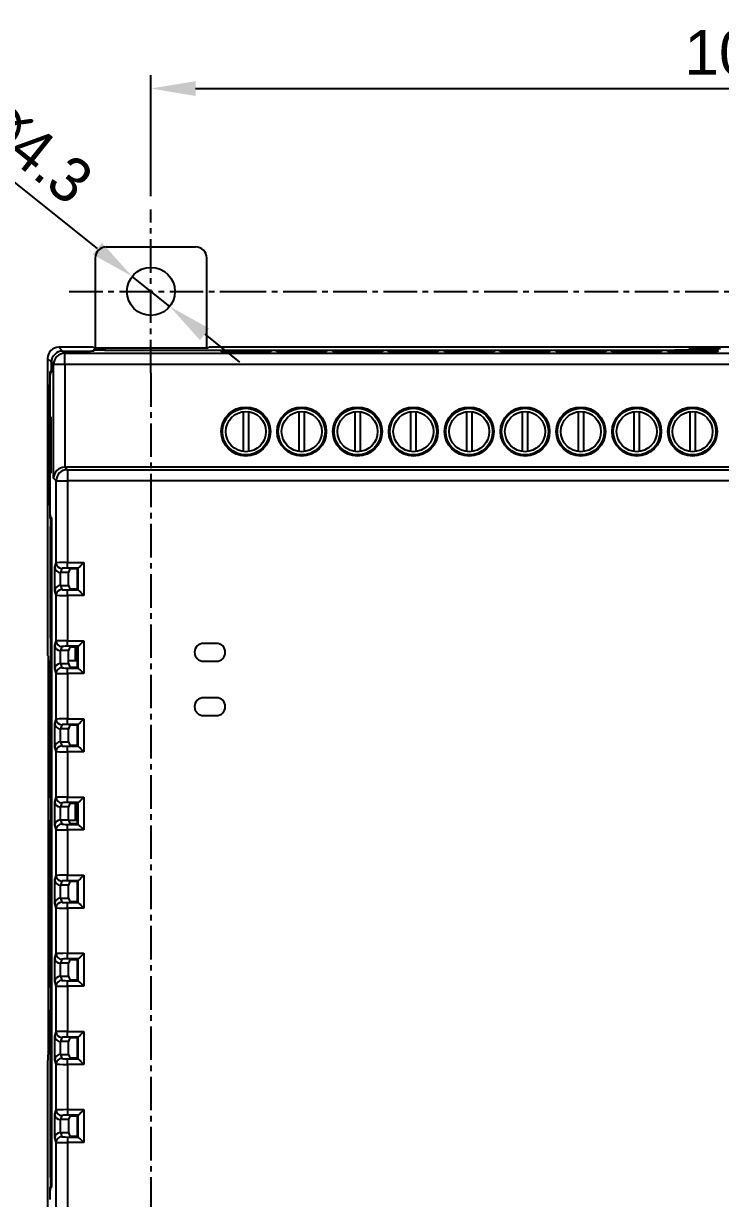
# Model space of a CAD drawing. Extents: x -197 to 433, y -280 to 31.
# Drawn here: x 291.3 to 353.7, y -76.5 to 28.8 of the extents above; entities that cross this region are included whole.
import ezdxf

# ---------------------------------------------------------------- set-up
doc = ezdxf.new("R2010")
doc.units = 0
doc.header["$LTSCALE"] = 4
doc.header["$PDMODE"] = 2
doc.header["$PDSIZE"] = 3
doc.linetypes.add('CENTER2', pattern=[1.125, 0.75, -0.125, 0.125, -0.125])
doc.layers.get('0').update_dxf_attribs({"linetype": 'CONTINUOUS'})
doc.layers.get('DEFPOINTS').update_dxf_attribs({"linetype": 'CONTINUOUS'})
doc.layers.add('1', color=1, linetype='CENTER2')
doc.layers.add('3', color=2, linetype='CONTINUOUS')
doc.styles.add('DIMENSION', font='arial.ttf')
doc.styles.get("Standard").update_dxf_attribs({"font": 'romans.shx', "bigfont": 'cadsg.shx'})
doc.dimstyles.get("Standard").update_dxf_attribs({"dimtxt": 0.18, "dimasz": 0.18, "dimexe": 0.18, "dimexo": 0.0625, "dimgap": 0.09, "dimtad": 0, "dimtih": 1, "dimtoh": 1, "dimdec": 4, "dimzin": 0, "dimdsep": 46, "dimtxsty": 'Standard', "dimcen": 0.09, "dimadec": 0, "dimazin": 0, "dimtfac": 1, "dimtdec": 4, "dimtofl": 0, "dimtmove": 0, "dimatfit": 3, "dimfxl": 1, "dimtolj": 1, "dimtzin": 0, "dimarcsym": 0})
doc.dimstyles.new('STANDARD$0', dxfattribs={"dimtxt": 2, "dimasz": 1.8, "dimexe": 1, "dimexo": 1, "dimgap": 1, "dimtad": 1, "dimzin": 13, "dimdsep": 46, "dimtxsty": 'Standard', "dimcen": 0.09, "dimadec": 0, "dimazin": 0, "dimtp": 0.3, "dimtfac": 1, "dimtix": 1, "dimtmove": 2, "dimatfit": 3, "dimfxl": 1, "dimtolj": 1, "dimtzin": 13, "dimarcsym": 0})

# ---------------------------------------------------------------- blocks, each defined once
blk = doc.blocks.new('*D572')
at = {"layer": '3', "color": 2, "lineweight": -2, "transparency": 16777216}
for p, q in [((302.72, 13.28), (302.72, 24.13)), ((412.22, 13.28), (412.22, 24.13)), ((306.72, 22.93), (408.22, 22.93))]:
    blk.add_line(p, q, dxfattribs=at)
at = {"layer": '3', "color": 2, "transparency": 16777216}
for points in [[(306.72, 23.59), (306.72, 22.26), (302.72, 22.93)], [(408.22, 23.59), (408.22, 22.26), (412.22, 22.93)]]:
    blk.add_solid(points, dxfattribs=at)
at = {"layer": 'DEFPOINTS', "color": 0, "transparency": 16777216}
for p in [(412.22, 22.93), (302.72, 12.08), (412.22, 12.08)]:
    blk.add_point(p, dxfattribs=at)
at = {"layer": '3', "color": 3, "transparency": 16777216, "insert": (357.47, 26.13), "char_height": 4, "attachment_point": 5, "style": 'DIMENSION'}
blk.add_mtext('\\A1;109.5', dxfattribs=at)
blk = doc.blocks.new('*D573')
at = {"layer": '3', "color": 2, "lineweight": -2, "transparency": 16777216}
for p, q in [((297.92, 8.59), (281.58, 21.65)), ((304.4, 3.41), (301.04, 6.1)), ((307.53, 0.92), (310.65, -1.58))]:
    blk.add_line(p, q, dxfattribs=at)
at = {"layer": '3', "color": 2, "transparency": 16777216}
for points in [[(298.33, 9.11), (297.5, 8.07), (301.04, 6.1)], [(307.94, 1.44), (307.11, 0.4), (304.4, 3.41)]]:
    blk.add_solid(points, dxfattribs=at)
at = {"layer": 'DEFPOINTS', "color": 0, "transparency": 16777216}
for p in [(301.04, 6.1), (304.4, 3.41)]:
    blk.add_point(p, dxfattribs=at)
at = {"layer": '3', "color": 3, "transparency": 16777216, "insert": (290.18, 18.87), "char_height": 4, "attachment_point": 5, "rotation": 321.3807, "style": 'DIMENSION'}
blk.add_mtext('\\A1;4-{\\fMS PGothic|b0|i0|c128|p34;∅4.3}', dxfattribs=at)

msp = doc.modelspace()

# ---------------------------------------------------------------- linework, layer by layer
for p, q in [((298.72, 8.755), (306.721, 8.755)), ((297.72, 7.755), (297.72, -0.322)), ((307.72, -0.322), (307.72, 7.755)), ((294.469, -0.245), (294.807, -0.583)), ((297.544, -0.245), (294.469, -0.245)), ((294.807, -0.583), (295.003, -0.779)), ((294.807, -0.583), (296.616, -0.583)), ((294.807, -0.583), (296.5, -0.583)), ((295.003, -1.779), (295.003, -0.779)), ((295.003, -0.779), (419.937, -0.779)), ((297.5, -0.566), (297.553, -0.513)), ((297.5, -0.566), (297.5, -0.574)), ((297.62, -0.322), (297.544, -0.245)), ((297.553, -0.572), (297.553, -0.513)), ((297.616, -0.566), (297.669, -0.513)), ((307.82, -0.322), (297.62, -0.322)), ((298.553, -0.496), (348.097, -0.496)), ((298.553, -0.496), (298.553, -0.496)), ((298.668, -0.496), (348.297, -0.496)), ((307.897, -0.245), (307.82, -0.322)), ((407.044, -0.245), (307.92, -0.245)), ((308.911, -0.537), (313.53, -0.537)), ((309.008, -0.633), (308.911, -0.537)), ((313.433, -0.633), (309.008, -0.633)), ((313.53, -0.537), (313.433, -0.633)), ((313.911, -0.537), (318.53, -0.537)), ((314.008, -0.633), (313.911, -0.537)), ((318.433, -0.633), (314.008, -0.633)), ((318.53, -0.537), (318.433, -0.633)), ((319.008, -0.633), (318.911, -0.537)), ((318.911, -0.537), (323.53, -0.537)), ((323.433, -0.633), (319.008, -0.633)), ((323.53, -0.537), (323.433, -0.633)), ((323.911, -0.537), (328.53, -0.537)), ((324.008, -0.633), (323.911, -0.537)), ((328.433, -0.633), (324.008, -0.633)), ((328.53, -0.537), (328.433, -0.633)), ((328.911, -0.537), (333.53, -0.537)), ((329.008, -0.633), (328.911, -0.537)), ((333.433, -0.633), (329.008, -0.633)), ((333.53, -0.537), (333.433, -0.633)), ((333.911, -0.537), (338.53, -0.537)), ((334.008, -0.633), (333.911, -0.537)), ((338.433, -0.633), (334.008, -0.633)), ((338.53, -0.537), (338.433, -0.633)), ((339.008, -0.633), (338.911, -0.537)), ((338.911, -0.537), (343.53, -0.537)), ((343.433, -0.633), (339.008, -0.633)), ((343.53, -0.537), (343.433, -0.633)), ((344.008, -0.633), (343.911, -0.537)), ((343.911, -0.537), (348.53, -0.537)), ((348.433, -0.633), (344.008, -0.633)), ((348.53, -0.537), (348.433, -0.633)), ((348.911, -0.537), (353.53, -0.537)), ((349.008, -0.633), (348.911, -0.537)), ((353.433, -0.633), (349.008, -0.633)), ((350.922, -0.422), (350.896, -0.448)), ((350.896, -0.448), (350.896, -0.462)), ((350.922, -0.46), (350.922, -0.422)), ((351.024, -0.422), (350.996, -0.45)), ((353.53, -0.537), (353.433, -0.633)), ((293.808, -1.583), (293.469, -1.245)), ((293.469, -1.245), (293.469, -27.819)), ((293.808, -2.458), (293.808, -1.583)), ((294.003, -1.779), (293.808, -1.583)), ((293.808, -1.583), (293.808, -2.287)), ((294.003, -11.979), (294.003, -1.779)), ((295.003, -1.779), (294.003, -1.779)), ((295.003, -1.779), (295.003, -10.996)), ((419.937, -1.779), (295.003, -1.779)), ((293.808, -2.287), (293.685, -2.409)), ((293.685, -2.409), (293.808, -2.409)), ((293.687, -2.579), (293.808, -2.458)), ((293.668, -3.409), (293.668, -5.496)), ((293.67, -3.409), (293.668, -3.409)), ((293.67, -14.413), (293.67, -3.579)), ((293.668, -5.496), (293.651, -5.514)), ((293.651, -5.514), (293.651, -12.479)), ((293.67, -5.514), (293.651, -5.514)), ((293.67, -5.496), (293.668, -5.496)), ((310.97, -6.014), (310.97, -9.579)), ((311.47, -9.579), (311.47, -6.014)), ((315.97, -6.014), (315.97, -9.579)), ((316.47, -9.579), (316.47, -6.014)), ((320.97, -6.014), (320.97, -9.579)), ((321.47, -9.579), (321.47, -6.014)), ((325.97, -6.014), (325.97, -9.579)), ((326.47, -9.579), (326.47, -6.014)), ((330.97, -6.014), (330.97, -9.579)), ((331.47, -9.579), (331.47, -6.014)), ((335.97, -6.014), (335.97, -9.579)), ((336.47, -9.579), (336.47, -6.014)), ((340.97, -6.014), (340.97, -9.579)), ((341.47, -9.579), (341.47, -6.014)), ((345.97, -6.014), (345.97, -9.579)), ((346.47, -9.579), (346.47, -6.014)), ((350.97, -6.014), (350.97, -9.579)), ((351.47, -9.579), (351.47, -6.014)), ((293.72, -6.47), (293.764, -6.471)), ((293.72, -11.522), (293.72, -6.47)), ((293.764, -6.471), (293.764, -11.522)), ((293.764, -11.522), (293.72, -11.522)), ((295.02, -10.996), (295.235, -11.211)), ((419.92, -10.996), (295.02, -10.996)), ((295.235, -11.211), (295.235, -12.211)), ((295.235, -11.211), (419.705, -11.211)), ((293.651, -12.479), (293.668, -12.496)), ((293.67, -12.479), (293.651, -12.479)), ((293.668, -12.496), (293.668, -14.513)), ((293.67, -12.496), (293.668, -12.496)), ((294.236, -12.211), (294.003, -11.979)), ((294.236, -12.211), (295.235, -12.211)), ((294.236, -19.547), (294.236, -12.211)), ((295.235, -12.211), (295.235, -19.522)), ((419.705, -12.211), (295.235, -12.211)), ((293.668, -14.513), (293.67, -14.513)), ((293.738, -15.566), (293.685, -15.513)), ((293.787, -15.513), (293.685, -15.513)), ((293.851, -15.578), (293.687, -15.413)), ((293.738, -15.566), (293.738, -16.296)), ((293.738, -15.566), (293.84, -15.566)), ((293.851, -75.415), (293.851, -15.578)), ((293.72, -26.296), (293.72, -16.296)), ((293.72, -16.296), (293.851, -16.296)), ((294.105, -19.941), (294.236, -19.547)), ((294.105, -22.051), (294.105, -19.941)), ((295.235, -19.522), (296.71, -19.522)), ((295.235, -20.021), (295.235, -19.522)), ((296.71, -19.522), (296.71, -22.471)), ((294.604, -20.415), (294.604, -21.577)), ((294.736, -20.047), (294.613, -20.415)), ((295.348, -20.415), (294.613, -20.415)), ((296.211, -20.021), (295.235, -20.021)), ((295.453, -20.101), (295.348, -20.415)), ((295.348, -21.577), (295.348, -20.415)), ((296.131, -20.101), (295.453, -20.101)), ((296.131, -20.101), (296.211, -20.021)), ((296.131, -21.891), (296.131, -20.101)), ((296.211, -21.971), (296.211, -20.021)), ((294.236, -22.445), (294.105, -22.051)), ((294.613, -21.577), (294.736, -21.946)), ((294.613, -21.577), (295.348, -21.577)), ((295.235, -22.471), (295.235, -21.971)), ((295.235, -21.971), (296.211, -21.971)), ((295.348, -21.577), (295.453, -21.891)), ((295.453, -21.891), (296.131, -21.891)), ((296.131, -21.891), (296.211, -21.971)), ((294.236, -26.547), (294.236, -22.445)), ((295.235, -22.471), (295.235, -26.522)), ((296.71, -22.471), (295.235, -22.471)), ((293.72, -26.296), (293.851, -26.296)), ((293.738, -26.296), (293.738, -28.296)), ((294.105, -26.941), (294.236, -26.547)), ((294.105, -29.051), (294.105, -26.941)), ((294.736, -27.047), (294.613, -27.415)), ((295.235, -27.021), (295.235, -26.522)), ((295.235, -26.522), (296.71, -26.522)), ((296.211, -27.021), (295.235, -27.021)), ((295.453, -27.101), (295.348, -27.415)), ((296.131, -27.101), (295.453, -27.101)), ((295.952, -28.296), (295.952, -27.101)), ((296.091, -27.101), (296.091, -28.296)), ((296.131, -27.101), (296.211, -27.021)), ((296.131, -28.891), (296.131, -27.101)), ((296.211, -28.971), (296.211, -27.021)), ((296.71, -26.522), (296.71, -29.471)), ((308.58, -26.761), (307.43, -26.761)), ((308.58, -26.761), (307.43, -26.761)), ((308.58, -26.764), (307.43, -26.764)), ((293.546, -27.896), (293.469, -27.819)), ((293.546, -63.296), (293.546, -27.896)), ((293.72, -40.596), (293.72, -28.296)), ((293.72, -28.296), (293.851, -28.296)), ((294.604, -27.415), (294.604, -28.577)), ((295.348, -27.415), (294.613, -27.415)), ((295.348, -28.577), (295.348, -27.415)), ((295.348, -28.296), (296.131, -28.296)), ((307.43, -28.361), (308.58, -28.361)), ((307.43, -28.361), (308.58, -28.361)), ((307.43, -28.364), (308.58, -28.364)), ((294.236, -29.445), (294.105, -29.051)), ((294.236, -33.547), (294.236, -29.445)), ((294.613, -28.577), (294.736, -28.946)), ((294.613, -28.577), (295.348, -28.577)), ((295.235, -29.471), (295.235, -28.971)), ((295.235, -28.971), (296.211, -28.971)), ((295.348, -28.577), (295.453, -28.891)), ((295.453, -28.891), (296.131, -28.891)), ((296.131, -28.891), (296.211, -28.971)), ((296.71, -29.471), (295.235, -29.471)), ((295.235, -29.471), (295.235, -33.522)), ((308.58, -31.628), (307.43, -31.628)), ((308.58, -31.631), (307.43, -31.631)), ((308.58, -31.631), (307.43, -31.631)), ((294.105, -33.941), (294.236, -33.547)), ((295.235, -33.522), (296.71, -33.522)), ((295.235, -34.021), (295.235, -33.522)), ((296.71, -33.522), (296.71, -36.471)), ((307.43, -33.228), (308.58, -33.228)), ((307.43, -33.231), (308.58, -33.231)), ((307.43, -33.231), (308.58, -33.231)), ((294.105, -36.051), (294.105, -33.941)), ((294.604, -34.415), (294.604, -35.577)), ((294.736, -34.047), (294.613, -34.415)), ((295.348, -34.415), (294.613, -34.415)), ((296.211, -34.021), (295.235, -34.021)), ((295.453, -34.101), (295.348, -34.415)), ((295.348, -35.577), (295.348, -34.415)), ((296.131, -34.101), (295.453, -34.101)), ((296.131, -34.101), (296.211, -34.021)), ((296.131, -35.891), (296.131, -34.101)), ((296.211, -35.971), (296.211, -34.021)), ((294.613, -35.577), (294.736, -35.946)), ((294.613, -35.577), (295.348, -35.577)), ((295.348, -35.577), (295.453, -35.891)), ((294.236, -36.445), (294.105, -36.051)), ((294.236, -40.547), (294.236, -36.445)), ((295.235, -36.471), (295.235, -35.971)), ((295.235, -35.971), (296.211, -35.971)), ((296.71, -36.471), (295.235, -36.471)), ((295.235, -36.471), (295.235, -40.522)), ((295.453, -35.891), (296.131, -35.891)), ((296.131, -35.891), (296.211, -35.971)), ((293.72, -40.596), (293.851, -40.596)), ((293.738, -40.596), (293.738, -42.596)), ((294.105, -40.941), (294.236, -40.547)), ((294.105, -43.051), (294.105, -40.941)), ((295.235, -40.522), (296.71, -40.522)), ((295.235, -41.021), (295.235, -40.522)), ((296.211, -41.021), (295.235, -41.021)), ((296.131, -41.101), (296.211, -41.021)), ((296.211, -42.971), (296.211, -41.021)), ((296.71, -40.522), (296.71, -43.471)), ((294.604, -41.415), (294.604, -42.577)), ((294.736, -41.047), (294.613, -41.415)), ((295.348, -41.415), (294.613, -41.415)), ((295.453, -41.101), (295.348, -41.415)), ((295.348, -42.577), (295.348, -41.415)), ((296.131, -41.101), (295.453, -41.101)), ((295.952, -42.596), (295.952, -41.101)), ((296.091, -41.101), (296.091, -42.596)), ((296.131, -42.891), (296.131, -41.101)), ((293.72, -42.596), (293.851, -42.596)), ((293.72, -57.596), (293.72, -42.596)), ((294.236, -43.445), (294.105, -43.051)), ((294.613, -42.577), (294.736, -42.946)), ((294.613, -42.577), (295.348, -42.577)), ((295.235, -43.471), (295.235, -42.971)), ((295.235, -42.971), (296.211, -42.971)), ((295.348, -42.577), (295.453, -42.891)), ((295.354, -42.596), (296.131, -42.596)), ((295.453, -42.891), (296.131, -42.891)), ((296.131, -42.891), (296.211, -42.971)), ((294.236, -47.547), (294.236, -43.445)), ((295.235, -43.471), (295.235, -47.522)), ((296.71, -43.471), (295.235, -43.471)), ((294.105, -47.941), (294.236, -47.547)), ((294.105, -50.051), (294.105, -47.941)), ((294.736, -48.047), (294.613, -48.415)), ((295.235, -47.522), (296.71, -47.522)), ((295.235, -48.021), (295.235, -47.522)), ((296.211, -48.021), (295.235, -48.021)), ((295.453, -48.101), (295.348, -48.415)), ((296.131, -48.101), (295.453, -48.101)), ((296.131, -48.101), (296.211, -48.021)), ((296.131, -49.891), (296.131, -48.101)), ((296.211, -49.971), (296.211, -48.021)), ((296.71, -47.522), (296.71, -50.471)), ((294.604, -48.415), (294.604, -49.577)), ((295.348, -48.415), (294.613, -48.415)), ((295.348, -49.577), (295.348, -48.415)), ((294.236, -50.445), (294.105, -50.051)), ((294.236, -54.547), (294.236, -50.445)), ((294.613, -49.577), (294.736, -49.946)), ((294.613, -49.577), (295.348, -49.577)), ((295.235, -50.471), (295.235, -49.971)), ((295.235, -49.971), (296.211, -49.971)), ((296.71, -50.471), (295.235, -50.471)), ((295.235, -50.471), (295.235, -54.522)), ((295.348, -49.577), (295.453, -49.891)), ((295.453, -49.891), (296.131, -49.891)), ((296.131, -49.891), (296.211, -49.971)), ((294.105, -54.941), (294.236, -54.547)), ((295.235, -54.522), (296.71, -54.522)), ((295.235, -55.021), (295.235, -54.522)), ((296.71, -54.522), (296.71, -57.471)), ((294.105, -57.051), (294.105, -54.941)), ((294.604, -55.415), (294.604, -56.577)), ((294.736, -55.047), (294.613, -55.415)), ((295.348, -55.415), (294.613, -55.415)), ((296.211, -55.021), (295.235, -55.021)), ((295.453, -55.101), (295.348, -55.415)), ((295.348, -56.577), (295.348, -55.415)), ((296.131, -55.101), (295.453, -55.101)), ((296.131, -55.101), (296.211, -55.021)), ((296.131, -56.891), (296.131, -55.101)), ((296.211, -56.971), (296.211, -55.021)), ((294.613, -56.577), (294.736, -56.946)), ((294.613, -56.577), (295.348, -56.577)), ((295.348, -56.577), (295.453, -56.891)), ((293.72, -57.596), (293.851, -57.596)), ((293.738, -57.596), (293.738, -59.596)), ((294.236, -57.445), (294.105, -57.051)), ((294.236, -61.547), (294.236, -57.445)), ((295.235, -57.471), (295.235, -56.971)), ((295.235, -56.971), (296.211, -56.971)), ((296.71, -57.471), (295.235, -57.471)), ((295.235, -57.471), (295.235, -61.522)), ((295.453, -56.891), (296.131, -56.891)), ((296.131, -56.891), (296.211, -56.971)), ((293.72, -59.596), (293.851, -59.596)), ((293.72, -74.596), (293.72, -59.596)), ((294.105, -61.941), (294.236, -61.547)), ((294.105, -64.051), (294.105, -61.941)), ((294.736, -62.047), (294.613, -62.415)), ((295.235, -61.522), (296.71, -61.522)), ((295.235, -62.021), (295.235, -61.522)), ((296.211, -62.021), (295.235, -62.021)), ((296.131, -62.101), (296.211, -62.021)), ((296.211, -63.971), (296.211, -62.021)), ((296.71, -61.522), (296.71, -64.471)), ((294.604, -62.415), (294.604, -63.577)), ((295.348, -62.415), (294.613, -62.415)), ((295.453, -62.101), (295.348, -62.415)), ((295.348, -63.577), (295.348, -62.415)), ((296.131, -62.101), (295.453, -62.101)), ((296.131, -63.891), (296.131, -62.101)), ((293.513, -63.329), (293.469, -64.373)), ((293.513, -63.329), (293.546, -63.296)), ((294.236, -64.445), (294.105, -64.051)), ((294.613, -63.577), (294.736, -63.946)), ((294.613, -63.577), (295.348, -63.577)), ((295.235, -64.471), (295.235, -63.971)), ((295.235, -63.971), (296.211, -63.971)), ((295.348, -63.577), (295.453, -63.891)), ((295.453, -63.891), (296.131, -63.891)), ((296.131, -63.891), (296.211, -63.971)), ((293.469, -64.373), (293.469, -89.748)), ((294.236, -68.547), (294.236, -64.445)), ((295.235, -64.471), (295.235, -68.522)), ((296.71, -64.471), (295.235, -64.471)), ((294.105, -68.941), (294.236, -68.547)), ((294.105, -71.051), (294.105, -68.941)), ((294.604, -69.415), (294.604, -70.577)), ((294.736, -69.047), (294.613, -69.415)), ((295.348, -69.415), (294.613, -69.415)), ((295.235, -68.522), (295.235, -69.021)), ((295.235, -68.522), (296.71, -68.522)), ((296.211, -69.021), (295.235, -69.021)), ((295.453, -69.101), (295.348, -69.415)), ((295.348, -69.415), (295.348, -70.577)), ((296.131, -69.101), (295.453, -69.101)), ((296.131, -69.101), (296.211, -69.021)), ((296.131, -70.891), (296.131, -69.101)), ((296.211, -70.971), (296.211, -69.021)), ((296.71, -68.522), (296.71, -71.471)), ((294.236, -71.445), (294.105, -71.051)), ((294.236, -78.781), (294.236, -71.445)), ((294.613, -70.577), (294.736, -70.946)), ((294.613, -70.577), (295.348, -70.577)), ((295.235, -70.971), (296.211, -70.971)), ((295.235, -70.971), (295.235, -71.471)), ((295.235, -71.471), (295.235, -78.781)), ((296.71, -71.471), (295.235, -71.471)), ((295.348, -70.577), (295.453, -70.891)), ((295.453, -70.891), (296.131, -70.891)), ((296.131, -70.891), (296.211, -70.971)), ((293.72, -74.596), (293.851, -74.596)), ((293.738, -74.596), (293.738, -75.426)), ((293.685, -75.479), (293.738, -75.426)), ((293.685, -75.479), (293.787, -75.479)), ((293.687, -75.579), (293.851, -75.415)), ((293.84, -75.426), (293.738, -75.426))]:
    msp.add_line(p, q)
at = {"flags": 128}
for points in [[(296.71, -19.522), (296.616, -19.616), (296.525, -19.707), (296.44, -19.791), (296.366, -19.866), (296.304, -19.928), (296.256, -19.976), (296.225, -20.007), (296.211, -20.021)], [(296.71, -22.471), (296.616, -22.376), (296.525, -22.285), (296.44, -22.201), (296.366, -22.126), (296.304, -22.064), (296.256, -22.017), (296.225, -21.985), (296.211, -21.971)], [(296.71, -26.522), (296.616, -26.616), (296.525, -26.707), (296.44, -26.791), (296.366, -26.866), (296.304, -26.928), (296.256, -26.976), (296.225, -27.007), (296.211, -27.021)], [(296.71, -29.471), (296.616, -29.376), (296.525, -29.285), (296.44, -29.201), (296.366, -29.126), (296.304, -29.064), (296.256, -29.017), (296.225, -28.985), (296.211, -28.971)], [(296.71, -33.522), (296.616, -33.616), (296.525, -33.707), (296.44, -33.791), (296.366, -33.866), (296.304, -33.928), (296.256, -33.976), (296.225, -34.007), (296.211, -34.021)], [(296.71, -36.471), (296.616, -36.376), (296.525, -36.285), (296.44, -36.201), (296.366, -36.126), (296.304, -36.064), (296.256, -36.017), (296.225, -35.985), (296.211, -35.971)], [(296.71, -40.522), (296.616, -40.616), (296.525, -40.707), (296.44, -40.791), (296.366, -40.866), (296.304, -40.928), (296.256, -40.976), (296.225, -41.007), (296.211, -41.021)], [(296.71, -43.471), (296.616, -43.376), (296.525, -43.285), (296.44, -43.201), (296.366, -43.126), (296.304, -43.064), (296.256, -43.017), (296.225, -42.985), (296.211, -42.971)], [(296.71, -47.522), (296.616, -47.616), (296.525, -47.707), (296.44, -47.791), (296.366, -47.866), (296.304, -47.928), (296.256, -47.976), (296.225, -48.007), (296.211, -48.021)], [(296.71, -50.471), (296.616, -50.376), (296.525, -50.285), (296.44, -50.201), (296.366, -50.126), (296.304, -50.064), (296.256, -50.017), (296.225, -49.985), (296.211, -49.971)], [(296.71, -54.522), (296.616, -54.616), (296.525, -54.707), (296.44, -54.791), (296.366, -54.866), (296.304, -54.928), (296.256, -54.976), (296.225, -55.007), (296.211, -55.021)], [(296.71, -57.471), (296.616, -57.376), (296.525, -57.285), (296.44, -57.201), (296.366, -57.126), (296.304, -57.064), (296.256, -57.017), (296.225, -56.985), (296.211, -56.971)], [(296.71, -61.522), (296.616, -61.616), (296.525, -61.707), (296.44, -61.791), (296.366, -61.866), (296.304, -61.928), (296.256, -61.976), (296.225, -62.007), (296.211, -62.021)], [(296.71, -64.471), (296.616, -64.376), (296.525, -64.285), (296.44, -64.201), (296.366, -64.126), (296.304, -64.064), (296.256, -64.017), (296.225, -63.985), (296.211, -63.971)], [(296.71, -68.522), (296.616, -68.616), (296.525, -68.707), (296.44, -68.791), (296.366, -68.866), (296.304, -68.928), (296.256, -68.976), (296.225, -69.007), (296.211, -69.021)], [(296.71, -71.471), (296.616, -71.376), (296.525, -71.285), (296.44, -71.201), (296.366, -71.126), (296.304, -71.064), (296.256, -71.017), (296.225, -70.985), (296.211, -70.971)]]:
    msp.add_lwpolyline(points, dxfattribs=at)
for centre, radius in [((302.72, 4.755), 2.15), ((311.22, -7.796), 2.2), ((311.22, -7.796), 2.095), ((311.22, -7.796), 1.8), ((316.22, -7.796), 2.2), ((316.22, -7.796), 2.095), ((316.22, -7.796), 1.8), ((321.22, -7.796), 2.2), ((321.22, -7.796), 2.095), ((321.22, -7.796), 1.8), ((326.22, -7.796), 2.2), ((326.22, -7.796), 2.095), ((326.22, -7.796), 1.8), ((331.22, -7.796), 2.2), ((331.22, -7.796), 2.095), ((331.22, -7.796), 1.8), ((336.22, -7.796), 2.2), ((336.22, -7.796), 2.095), ((336.22, -7.796), 1.8), ((341.22, -7.796), 2.2), ((341.22, -7.796), 2.095), ((341.22, -7.796), 1.8), ((346.22, -7.796), 2.2), ((346.22, -7.796), 2.095), ((346.22, -7.796), 1.8), ((351.22, -7.796), 2.2), ((351.22, -7.796), 2.095), ((351.22, -7.796), 1.8)]:
    msp.add_circle(centre, radius)
for centre, radius, start, end in [((295.004, -1.779), 1, 90.02082, 179.9794), ((295.236, -12.211), 1, 90.02073, 179.97927), ((294.736, -19.547), 0.5, 180.0963, 269.97398), ((294.736, -22.446), 0.5, 90.02624, 179.9037), ((294.736, -26.547), 0.5, 180.09639, 269.97367), ((307.43, -27.561), 0.8, 90, 270), ((307.43, -27.561), 0.8, 90, 270), ((307.43, -27.564), 0.8, 90, 270), ((308.58, -27.561), 0.8, 270, 90), ((308.58, -27.561), 0.8, 270, 90), ((308.58, -27.564), 0.8, 270, 90), ((294.736, -29.446), 0.5, 90.0259, 179.90382), ((307.43, -32.428), 0.8, 90, 270), ((307.43, -32.431), 0.8, 90, 270), ((307.43, -32.431), 0.8, 90, 270), ((308.58, -32.428), 0.8, 270, 90), ((308.58, -32.431), 0.8, 270, 90), ((308.58, -32.431), 0.8, 270, 90), ((294.736, -33.547), 0.5, 180.09624, 269.97393), ((294.736, -36.446), 0.5, 90.02607, 179.90376), ((294.736, -40.547), 0.5, 180.09624, 269.97393), ((294.736, -43.446), 0.5, 90.02617, 179.90369), ((294.736, -47.547), 0.5, 180.09631, 269.97383), ((294.736, -50.446), 0.5, 90.02607, 179.90376), ((294.736, -54.547), 0.5, 180.09624, 269.97393), ((294.736, -57.446), 0.5, 90.02607, 179.90376), ((294.736, -61.547), 0.5, 180.09618, 269.9741), ((294.736, -64.446), 0.5, 90.02633, 179.90361), ((294.736, -68.547), 0.5, 180.0963, 269.97376), ((294.736, -71.446), 0.5, 90.02602, 179.9037)]:
    msp.add_arc(centre, radius, start, end)
for centre, major_axis, ratio, start_param, end_param in [((298.721, 7.755), (-0.707, 0.707), 0.9996955, 5.4979394, 7.0684312), ((306.72, 7.755), (-0.707, -0.707), 0.9996955, 2.3563468, 3.9268385), ((294.469, -1.245), (-0.707, 0.707), 0.9996955, 5.4979394, 7.0684312), ((294.808, -1.584), (-0.707, 0.707), 0.9996955, 5.4979394, 7.0684312), ((294.808, -1.584), (-0.707, 0.707), 0.9996955, 5.4979394, 7.0684312), ((296.5, -0.566), (1, 0), 0.0174551, 4.712389, 6.265732), ((296.616, -0.566), (1, 0), 0.0174551, 4.712389, 6.265732), ((298.553, -0.514), (1, 0), 0.0174551, 1.5707963, 3.1241394), ((298.668, -0.514), (1, 0), 0.0174551, 1.5707963, 3.1241394), ((348.097, -0.447), (2.8, 0), 0.0174551, 4.712389, 6.265732), ((348.297, -0.449), (2.7, 0), 0.0174551, 4.712389, 6.265732), ((353.722, -0.423), (2.8, 0), 0.0174551, 1.5707963, 3.1241394), ((353.724, -0.423), (2.7, 0), 0.0174551, 1.5707963, 3.1241394), ((293.685, -3.409), (0, 1), 0.0174551, 0.0174533, 1.5707963), ((293.687, -3.579), (0, 1), 0.0174551, 0.0174533, 1.5707963), ((295.003, -11.979), (0.927, 0.384), 0.9756194, 1.1867477, 2.7400908), ((295.021, -11.996), (-0.707, 0.707), 0.9996955, 5.4979394, 5.5150881), ((293.685, -14.513), (0, 1), 0.0174551, 1.5707963, 3.1241394), ((293.687, -14.413), (0, 1), 0.0174551, 1.5707963, 3.1241394), ((294.604, -19.941), (0.494, -0.08), 0.9462863, 3.3113012, 4.8646442), ((295.235, -19.548), (1, 0), 0.0262039, 1.5707963, 3.1241394), ((294.613, -19.915), (0.158, 0.475), 0.9984779, 3.4461031, 3.462643), ((295.235, -20.047), (0.5, 0), 0.0524078, 1.5707963, 3.1241394), ((294.604, -22.051), (0.494, 0.08), 0.9462863, 1.4185411, 2.9718841), ((294.613, -22.078), (-0.158, 0.475), 0.9984779, 5.962135, 5.9786749), ((295.235, -21.945), (0.5, 0), 0.0524078, 3.1590459, 4.712389), ((295.235, -22.444), (1, 0), 0.0262039, 3.1590459, 4.712389), ((294.604, -26.941), (0.494, -0.08), 0.9462863, 3.3113012, 4.8646442), ((295.235, -26.548), (1, 0), 0.0262039, 1.5707963, 3.1241394), ((295.235, -27.047), (0.5, 0), 0.0524078, 1.5707963, 3.1241394), ((294.613, -26.915), (0.158, 0.475), 0.9984779, 3.4461031, 3.462643), ((294.604, -29.051), (0.494, 0.08), 0.9462863, 1.4185411, 2.9718841), ((295.235, -29.444), (1, 0), 0.0262039, 3.1590459, 4.712389), ((294.613, -29.078), (-0.158, 0.475), 0.9984779, 5.962135, 5.9786749), ((295.235, -28.945), (0.5, 0), 0.0524078, 3.1590459, 4.712389), ((295.235, -33.548), (1, 0), 0.0262039, 1.5707963, 3.1241394), ((294.604, -33.941), (0.494, -0.08), 0.9462863, 3.3113012, 4.8646442), ((294.613, -33.915), (0.158, 0.475), 0.9984779, 3.4461031, 3.462643), ((295.235, -34.047), (0.5, 0), 0.0524078, 1.5707963, 3.1241394), ((294.604, -36.051), (0.494, 0.08), 0.9462863, 1.4185411, 2.9718841), ((294.613, -36.078), (-0.158, 0.475), 0.9984779, 5.962135, 5.9786749), ((295.235, -36.444), (1, 0), 0.0262039, 3.1590459, 4.712389), ((295.235, -35.945), (0.5, 0), 0.0524078, 3.1590459, 4.712389), ((294.604, -40.941), (0.494, -0.08), 0.9462863, 3.3113012, 4.8646442), ((295.235, -40.548), (1, 0), 0.0262039, 1.5707963, 3.1241394), ((295.235, -41.047), (0.5, 0), 0.0524078, 1.5707963, 3.1241394), ((294.613, -40.915), (0.158, 0.475), 0.9984779, 3.4461031, 3.462643), ((294.604, -43.051), (0.494, 0.08), 0.9462863, 1.4185411, 2.9718841), ((294.613, -43.078), (-0.158, 0.475), 0.9984779, 5.962135, 5.9786749), ((295.235, -42.945), (0.5, 0), 0.0524078, 3.1590459, 4.712389), ((295.235, -43.444), (1, 0), 0.0262039, 3.1590459, 4.712389), ((294.604, -47.941), (0.494, -0.08), 0.9462863, 3.3113012, 4.8646442), ((295.235, -47.548), (1, 0), 0.0262039, 1.5707963, 3.1241394), ((295.235, -48.047), (0.5, 0), 0.0524078, 1.5707963, 3.1241394), ((294.613, -47.915), (0.158, 0.475), 0.9984779, 3.4461031, 3.462643), ((294.604, -50.051), (0.494, 0.08), 0.9462863, 1.4185411, 2.9718841), ((295.235, -50.444), (1, 0), 0.0262039, 3.1590459, 4.712389), ((294.613, -50.078), (-0.158, 0.475), 0.9984779, 5.962135, 5.9786749), ((295.235, -49.945), (0.5, 0), 0.0524078, 3.1590459, 4.712389), ((295.235, -54.548), (1, 0), 0.0262039, 1.5707963, 3.1241394), ((294.604, -54.941), (0.494, -0.08), 0.9462863, 3.3113012, 4.8646442), ((294.613, -54.915), (0.158, 0.475), 0.9984779, 3.4461031, 3.462643), ((295.235, -55.047), (0.5, 0), 0.0524078, 1.5707963, 3.1241394), ((294.604, -57.051), (0.494, 0.08), 0.9462863, 1.4185411, 2.9718841), ((294.613, -57.078), (-0.158, 0.475), 0.9984779, 5.962135, 5.9786749), ((295.235, -57.444), (1, 0), 0.0262039, 3.1590459, 4.712389), ((295.235, -56.945), (0.5, 0), 0.0524078, 3.1590459, 4.712389), ((294.604, -61.941), (0.494, -0.08), 0.9462863, 3.3113012, 4.8646442), ((295.235, -61.548), (1, 0), 0.0262039, 1.5707963, 3.1241394), ((295.235, -62.047), (0.5, 0), 0.0524078, 1.5707963, 3.1241394), ((294.613, -61.915), (0.158, 0.475), 0.9984779, 3.4461031, 3.462643), ((294.604, -64.051), (0.494, 0.08), 0.9462863, 1.4185411, 2.9718841), ((294.613, -64.078), (-0.158, 0.475), 0.9984779, 5.962135, 5.9786749), ((295.235, -63.945), (0.5, 0), 0.0524078, 3.1590459, 4.712389), ((295.235, -64.444), (1, 0), 0.0262039, 3.1590459, 4.712389), ((294.604, -68.941), (0.494, -0.08), 0.9462863, 3.3113012, 4.8646442), ((295.235, -68.548), (1, 0), 0.0262039, 1.5707963, 3.1241394), ((294.613, -68.915), (0.158, 0.475), 0.9984779, 3.4461031, 3.462643), ((295.235, -69.047), (0.5, 0), 0.0524078, 1.5707963, 3.1241394), ((294.604, -71.051), (0.494, 0.08), 0.9462863, 1.4185411, 2.9718841), ((295.235, -71.444), (1, 0), 0.0262039, 3.1590459, 4.712389), ((294.613, -71.078), (-0.158, 0.475), 0.9984779, 5.962135, 5.9786749), ((295.235, -70.945), (0.5, 0), 0.0524078, 3.1590459, 4.712389), ((293.685, -76.479), (0, 1), 0.0174551, 0.0174533, 1.5707963), ((293.687, -76.579), (0, 1), 0.0174551, 0.0174533, 1.5707963)]:
    msp.add_ellipse(centre, major_axis=major_axis, ratio=ratio, start_param=start_param, end_param=end_param)
at = {"layer": '1'}
for p, q in [((302.72, -2.569), (302.72, 12.08)), ((295.396, 4.755), (310.045, 4.755)), ((310.045, 4.755), (406.163, 4.755)), ((302.72, -2.569), (302.72, -88.423))]:
    msp.add_line(p, q, dxfattribs=at)

# ---------------------------------------------------------------- dimensions: what is measured, and where the dimension line sits
at = {"layer": '3'}
dim = msp.add_linear_dim(base=(412.22, 22.928), p1=(302.72, 12.08), p2=(412.22, 12.08), dimstyle='STANDARD$0', override={"dimtxt": 4, "dimasz": 4, "dimexe": 1.2, "dimexo": 1.2, "dimgap": 1.2, "dimzin": 8, "dimtxsty": 'DIMENSION', "dimcen": 0, "dimclrd": 2, "dimclre": 2, "dimclrt": 3, "dimatfit": 0, "dimtzin": 8}, dxfattribs=at)
dim.commit()
dim.dimension.update_dxf_attribs({"geometry": '*D572', "text_midpoint": (357.47, 26.128)})
dim = msp.add_diameter_dim_2p(p1=(304.4, 3.413), p2=(301.041, 6.097), text='4-{\\fMS PGothic|b0|i0|c128|p34;<>}', dimstyle='Standard', override={"dimtxt": 4, "dimasz": 4, "dimexe": 1.2, "dimexo": 1.2, "dimgap": 1.2, "dimtad": 1, "dimtih": 0, "dimtoh": 0, "dimdec": 2, "dimzin": 8, "dimtxsty": 'DIMENSION', "dimcen": 0, "dimclrd": 2, "dimclre": 2, "dimclrt": 3, "dimtdec": 2, "dimtofl": 1, "dimatfit": 0, "dimtzin": 8}, dxfattribs=at)
dim.commit()
dim.dimension.update_dxf_attribs({"geometry": '*D573', "text_midpoint": (288.184, 16.368), "dimtype": 163})

doc.saveas('drawing.dxf')
